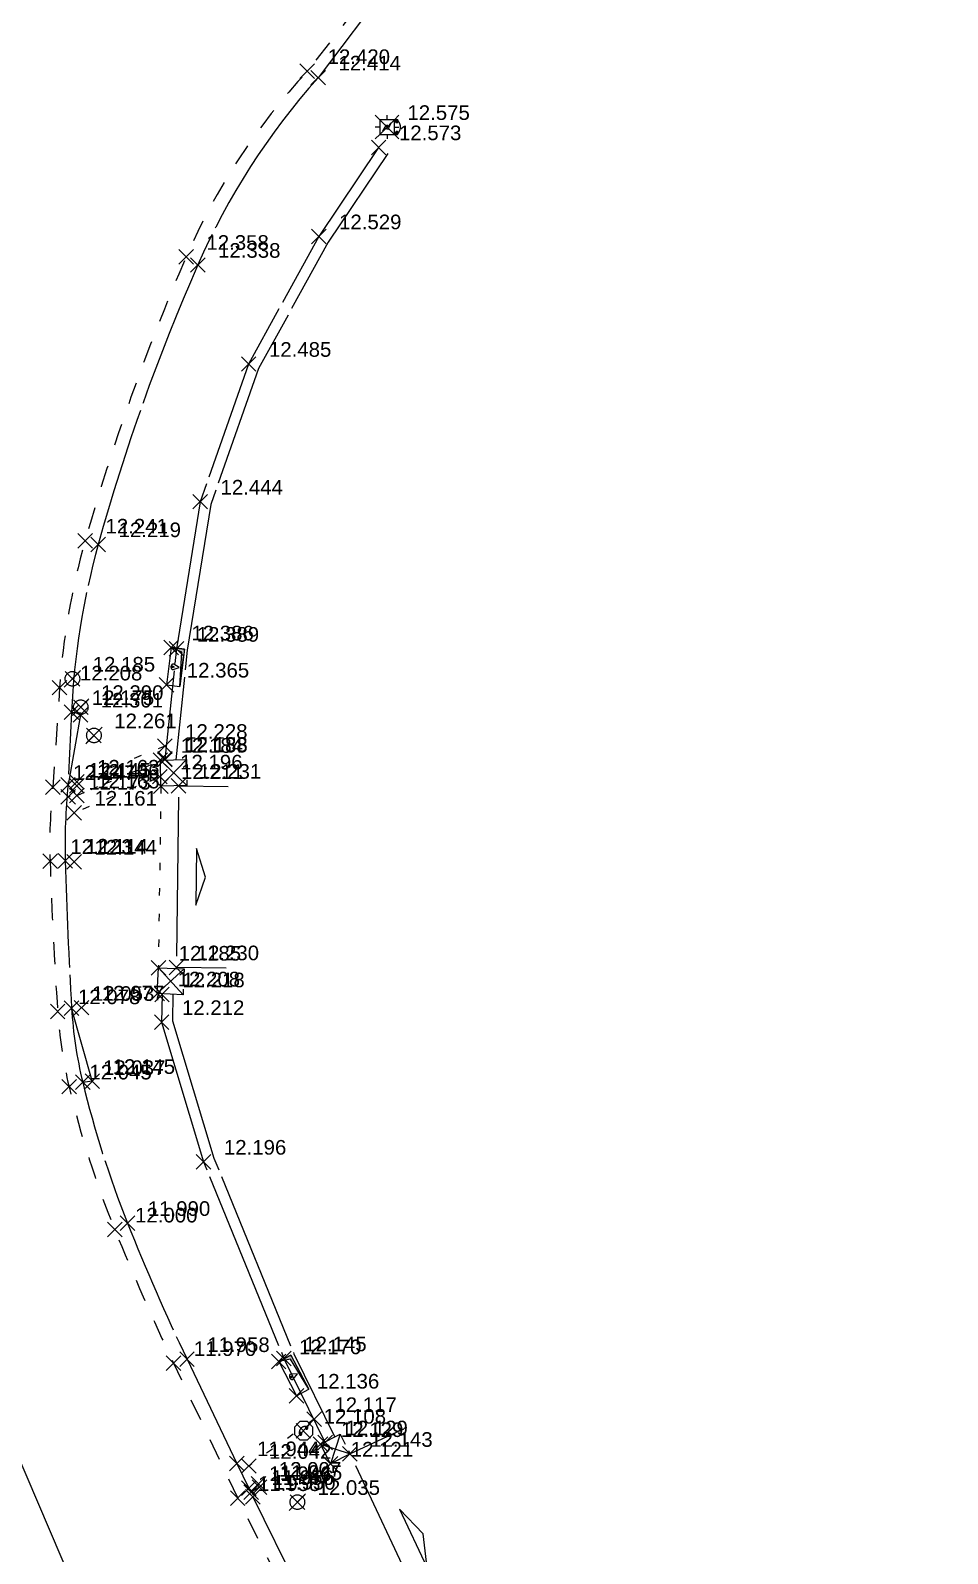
# Model space of a CAD drawing. Header units: metres. Extents: x 1224602 to 1224842, y 7187490 to 7187733.
# Drawn here: x 1224825.54 to 1224838.1, y 7187665.61 to 7187686.45 of the extents above; entities that cross this region are included whole.
import ezdxf

# ---------------------------------------------------------------- set-up
doc = ezdxf.new("R2010")
doc.units = ezdxf.units.M
doc.header["$PDMODE"] = 3
doc.header["$PDSIZE"] = 0.1
for name, pattern in [('LL_0822', [2.5, 2.5, 0]), ('LL_0824', [0.35, 0.1, -0.25]), ('LL_0827', [0.2, 0.1, -0.1]), ('LL_0829', [0.6, 0.3, -0.3]), ('SL_1146', [2.5, 2.5, 0]), ('Socle_Continu', [2.5, 2.5, 0])]:
    doc.linetypes.add(name, pattern=pattern)
for name, color, linetype, lineweight in [('CLOTU_SCS', 212, 'Socle_Continu', 13), ('EAUPO_SCS', 140, 'Socle_Continu', 13), ('ELECT_SCS', 1, 'Socle_Continu', 13), ('GAZFL_SCS', 40, 'Socle_Continu', 13), ('SIGTA_SCI', 7, 'Socle_Continu', 13), ('SIGTO_SCI', 255, 'Socle_Continu', 13), ('TELEC_SCS', 3, 'Socle_Continu', 13), ('VOIRI_SCS', 7, 'Socle_Continu', 13)]:
    doc.layers.add(name, color=color, linetype=linetype, lineweight=lineweight)
doc.layers.add('EAUPL_SCS', color=5, linetype='Socle_Continu', lineweight=13, true_color=0x0000ff)
doc.layers.add('EAUUS_SCT', color=7, linetype='Socle_Continu', lineweight=13, true_color=0x7f3f00)
doc.styles.get("Standard").update_dxf_attribs({"font": 'arial.ttf'})
doc.styles.add('Style_2', font='WINGDNG3.TTF')
doc.linetypes.add('BL_0068', pattern='A,0.508,-0.254,["}",Style_2,S=0.254,R=0,X=-0.2,Y=-0.12],0.254', length=1.016)
doc.linetypes.add('CL_0181', pattern='A,3,-0.15,0.4,-0.381,["eu",Standard,S=0.254,R=0,X=-0.2,Y=-0.1],-0.381,0.4,-0.15', length=4.862)

# ---------------------------------------------------------------- blocks, each defined once
blk = doc.blocks.new('YP_1521')
at = {"layer": 'SIGTO_SCI', "color": 7, "linetype": 'Socle_Continu'}
blk.add_point((0, 0), dxfattribs=at)
at = {"layer": 'SIGTA_SCI', "linetype": 'Socle_Continu'}
blk.add_attdef('ALT', (0.278, 0.099), '', height=0.2, dxfattribs=at)
at = {"layer": 'SIGTA_SCI', "linetype": 'Socle_Continu', "flags": 9}
blk.add_attdef('CALQUE_ALT', (1.69, -1.18), '', height=0.2, dxfattribs=at)
at = {"layer": 'SIGTO_SCI', "linetype": 'Socle_Continu', "flags": 9}
for tag, p in [('ID', (1.69, 0.105)), ('NATURE', (1.69, -0.216)), ('FAMILLE', (1.69, -0.538)), ('CALQUE', (1.69, -0.859)), ('PCRS', (1.69, -1.823))]:
    blk.add_attdef(tag, p, '', height=0.2, dxfattribs=at)
blk = doc.blocks.new('LP_0841')
at = {"layer": 'VOIRI_SCS', "linetype": 'Socle_Continu', "flags": 128}
blk.add_lwpolyline([(0, 0), (0, 0.5), (1, 0)], dxfattribs=at)
at = {"layer": 'VOIRI_SCS', "linetype": 'Socle_Continu', "flags": 9}
for tag, p in [('ID', (1.428, 0.548)), ('NATURE', (1.428, 0.227)), ('FAMILLE', (1.428, -0.095)), ('CALQUE', (1.428, -0.416)), ('PCRS', (1.428, -0.737))]:
    blk.add_attdef(tag, p, '', height=0.2, dxfattribs=at)
blk = doc.blocks.new('AP_0001')
at = {"layer": 'EAUPO_SCS', "linetype": 'Socle_Continu'}
blk.add_line((0.113, 0.113), (-0.113, -0.113), dxfattribs=at)
blk.add_circle((0, 0), 0.1, dxfattribs=at)
at = {"layer": 'EAUPO_SCS', "linetype": 'Socle_Continu', "flags": 9}
for tag, p in [('ID', (0.809, 0.507)), ('NATURE', (0.809, 0.186)), ('FAMILLE', (0.809, -0.135)), ('CALQUE', (0.809, -0.456)), ('PCRS', (0.809, -0.778))]:
    blk.add_attdef(tag, p, '', height=0.2, dxfattribs=at)
blk = doc.blocks.new('LP_0842')
at = {"layer": 'VOIRI_SCS', "linetype": 'Socle_Continu', "flags": 128}
blk.add_lwpolyline([(1, 0), (1, 0.5), (0, 0)], dxfattribs=at)
at = {"layer": 'VOIRI_SCS', "linetype": 'Socle_Continu', "flags": 9}
for tag, p in [('ID', (1.488, 0.614)), ('NATURE', (1.488, 0.292)), ('FAMILLE', (1.488, -0.029)), ('CALQUE', (1.488, -0.35)), ('PCRS', (1.488, -0.672))]:
    blk.add_attdef(tag, p, '', height=0.2, dxfattribs=at)
blk = doc.blocks.new('IP_0641')
at = {"layer": 'TELEC_SCS', "linetype": 'Socle_Continu'}
h = blk.add_hatch(color=256, dxfattribs=at)
edge = h.paths.add_edge_path()
edge.add_ellipse((0.09, 0.082), major_axis=(0.0254, 0.0254), ratio=1, start_angle=269.1533, end_angle=449.1533, ccw=False)
edge.add_ellipse((0.09, 0.082), major_axis=(0.0254, 0.0254), ratio=1, start_angle=89.1533, end_angle=269.1533, ccw=False)
h = blk.add_hatch(color=256, dxfattribs=at)
edge = h.paths.add_edge_path()
edge.add_ellipse((-0.074, -0.082), major_axis=(0.0254, 0.0254), ratio=1, start_angle=269.0978, end_angle=449.0978, ccw=False)
edge.add_ellipse((-0.074, -0.082), major_axis=(0.0254, 0.0254), ratio=1, start_angle=89.0978, end_angle=269.0978, ccw=False)
at = {"layer": 'TELEC_SCS', "linetype": 'Socle_Continu', "flags": 128}
blk.add_lwpolyline([(0.109, -0.25), (0.257, -0.102), (0.257, 0.102), (0.109, 0.25), (-0.094, 0.25), (-0.243, 0.102), (-0.243, -0.102), (-0.094, -0.25)], close=True, dxfattribs=at)
at = {"layer": 'TELEC_SCS', "linetype": 'Socle_Continu'}
for points in [[(0.09, 0.118, 0.04668), (0.058, 0.121, 0.098491), (-0.007, 0.108, 0.098491), (-0.063, 0.071, 0.098491), (-0.1, 0.015, 0.098491), (-0.113, -0.05, 0.04668), (-0.11, -0.082, 0.098491)], [(0.065, 0.108, 0.003694), (0.065, 0.107, 0.098491), (0.057, 0.096, 0.098491), (0.054, 0.082, 0.098491), (0.057, 0.068, 0.098491), (0.065, 0.057, 0.098491), (0.076, 0.049, 0.098491), (0.09, 0.046, 0.098491), (0.104, 0.049, 0.094763), (0.115, 0.056, 0.098491)], [(0.115, 0.056, 0.003694), (0.115, 0.057, 0.098491), (0.123, 0.068, 0.098491), (0.126, 0.082, 0.098491), (0.123, 0.096, 0.098491), (0.115, 0.107, 0.098491), (0.104, 0.115, 0.098491), (0.09, 0.118, 0.098491), (0.076, 0.115, 0.094763), (0.065, 0.108, 0.098491)], [(-0.099, -0.056, 0.003937), (-0.1, -0.057, 0.098491), (-0.107, -0.068, 0.098491), (-0.11, -0.082, 0.098491), (-0.107, -0.096, 0.098491), (-0.1, -0.107, 0.098491), (-0.088, -0.115, 0.098491), (-0.074, -0.118, 0.098491), (-0.06, -0.115, 0.094518), (-0.049, -0.108, 0.098491)], [(-0.049, -0.108, 0.003937), (-0.049, -0.107, 0.098491), (-0.041, -0.096, 0.098491), (-0.038, -0.082, 0.098491), (-0.041, -0.068, 0.098491), (-0.049, -0.057, 0.098491), (-0.06, -0.049, 0.098491), (-0.074, -0.046, 0.098491), (-0.088, -0.049, 0.094518), (-0.099, -0.056, 0.098491)]]:
    blk.add_lwpolyline(points, format="xyb", dxfattribs=at)
at = {"layer": 'TELEC_SCS', "linetype": 'Socle_Continu', "flags": 9}
for tag, p in [('NATURE', (0.795, 0.248)), ('ID', (0.795, 0.57)), ('FAMILLE', (0.795, -0.073)), ('CALQUE', (0.795, -0.394)), ('PCRS', (0.795, -0.715))]:
    blk.add_attdef(tag, p, '', height=0.2, dxfattribs=at)
blk = doc.blocks.new('FP_0404')
at = {"layer": 'ELECT_SCS', "linetype": 'Socle_Continu'}
h = blk.add_hatch(color=91, dxfattribs=at)
edge = h.paths.add_edge_path()
edge.add_ellipse((0.264, 0.162), major_axis=(-0.0287, 0.0287), ratio=1, start_angle=-135, end_angle=45, ccw=False)
edge.add_ellipse((0.264, 0.162), major_axis=(-0.0287, 0.0287), ratio=1, start_angle=45, end_angle=225, ccw=False)
h = blk.add_hatch(color=91, dxfattribs=at)
edge = h.paths.add_edge_path()
edge.add_ellipse((0.264, -0.163), major_axis=(-0.0287, 0.0287), ratio=1, start_angle=-135, end_angle=45, ccw=False)
edge.add_ellipse((0.264, -0.163), major_axis=(-0.0287, 0.0287), ratio=1, start_angle=45, end_angle=225, ccw=False)
at = {"layer": 'ELECT_SCS', "color": 193, "linetype": 'Socle_Continu'}
for p, q in [((-0.325, 0.325), (-0.203, 0.203)), ((0, 0.203), (0, 0.325)), ((0.203, 0.203), (0.325, 0.325)), ((-0.203, 0), (-0.325, 0)), ((-0.203, -0.203), (-0.325, -0.325)), ((0, -0.203), (0, -0.325)), ((0.203, 0), (0.325, 0)), ((0.325, -0.325), (0.203, -0.203))]:
    blk.add_line(p, q, dxfattribs=at)
at = {"layer": 'ELECT_SCS', "color": 91, "linetype": 'Socle_Continu', "flags": 128}
blk.add_lwpolyline([(-0.203, -0.203), (0.203, -0.203), (0.203, 0.203), (-0.203, 0.203)], close=True, dxfattribs=at)
at = {"layer": 'ELECT_SCS', "linetype": 'Socle_Continu', "flags": 128}
blk.add_lwpolyline([(-0.119, -0.115), (-0.014, 0.066), (0.015, 0.019), (0.115, 0.117), (0.012, -0.071), (-0.016, -0.017), (-0.119, -0.115)], dxfattribs=at)
at = {"layer": 'ELECT_SCS', "color": 91, "linetype": 'Socle_Continu'}
for points in [[(0.305, 0.162, 0.098491), (0.302, 0.178, 0.098491), (0.293, 0.191, 0.098491), (0.28, 0.2, 0.098491), (0.264, 0.203, 0.098491), (0.249, 0.2, 0.098491), (0.235, 0.191, 0.098491), (0.227, 0.178, 0.098491), (0.223, 0.162, 0.098491)], [(0.223, 0.162, 0.098491), (0.227, 0.147, 0.098491), (0.235, 0.134, 0.098491), (0.249, 0.125, 0.098491), (0.264, 0.122, 0.098491), (0.28, 0.125, 0.098491), (0.293, 0.134, 0.098491), (0.302, 0.147, 0.098491), (0.305, 0.162, 0.098491)], [(0.305, -0.163, 0.081301), (0.347, -0.095, 0.098491), (0.366, 0, 0.098491), (0.347, 0.095, 0.081301), (0.305, 0.162, 0.098491)], [(0.305, -0.163, 0.098491), (0.302, -0.147, 0.098491), (0.293, -0.134, 0.098491), (0.28, -0.125, 0.098491), (0.264, -0.122, 0.098491), (0.249, -0.125, 0.098491), (0.235, -0.134, 0.098491), (0.227, -0.147, 0.098491), (0.223, -0.163, 0.098491)], [(0.223, -0.163, 0.098491), (0.227, -0.178, 0.098491), (0.235, -0.191, 0.098491), (0.249, -0.2, 0.098491), (0.264, -0.203, 0.098491), (0.28, -0.2, 0.098491), (0.293, -0.191, 0.098491), (0.302, -0.178, 0.098491), (0.305, -0.163, 0.098491)]]:
    blk.add_lwpolyline(points, format="xyb", dxfattribs=at)
at = {"layer": 'ELECT_SCS', "linetype": 'Socle_Continu', "flags": 9}
for tag, p in [('ID', (0.868, 0.47)), ('NATURE', (0.868, 0.148)), ('FAMILLE', (0.868, -0.173)), ('CALQUE', (0.868, -0.494)), ('PCRS', (0.868, -0.815))]:
    blk.add_attdef(tag, p, '', height=0.2, dxfattribs=at)
blk = doc.blocks.new('JP_0703')
at = {"layer": 'GAZFL_SCS', "linetype": 'Socle_Continu'}
blk.add_hatch(color=256, dxfattribs=at).paths.add_polyline_path([(0, 0), (0, 0.359), (1, 0.359), (0.088, 0.3)])
h = blk.add_hatch(color=256, dxfattribs=at)
edge = h.paths.add_edge_path()
edge.add_line((0.505, 0.179), (0.471, 0.106))
edge.add_line((0.471, 0.106), (0.471, 0.096))
edge.add_ellipse((0.505, 0.099), major_axis=(-0.0336, 0), ratio=0.758629, start_angle=5.446, end_angle=174.554)
edge.add_line((0.538, 0.096), (0.538, 0.106))
edge.add_line((0.538, 0.106), (0.505, 0.179))
at = {"layer": 'GAZFL_SCS', "linetype": 'Socle_Continu', "flags": 128}
blk.add_lwpolyline([(0, 0.359), (0, 0), (1, 0), (1, 0.359)], close=True, dxfattribs=at)
at = {"layer": 'GAZFL_SCS', "linetype": 'Socle_Continu'}
blk.add_lwpolyline([(0, 0), (0, 0.359), (1, 0.359), (0.088, 0.3)], close=True, dxfattribs=at)
blk.add_lwpolyline([(0.578, 0.106), (0.578, 0.124), (0.505, 0.281), (0.432, 0.124), (0.432, 0.106, 0.066358), (0.436, 0.095, 0.1059), (0.452, 0.076, 0.086348), (0.476, 0.064, 0.076263), (0.505, 0.059, 0.076263), (0.534, 0.064, 0.086348), (0.557, 0.076, 0.1059), (0.574, 0.095, 0.066358)], format="xyb", close=True, dxfattribs=at)
at = {"layer": 'GAZFL_SCS', "linetype": 'Socle_Continu', "flags": 9}
for tag, p in [('ID', (1.013, 0.696)), ('NATURE', (1.013, 0.374)), ('FAMILLE', (1.013, 0.053)), ('CALQUE', (1.013, -0.268)), ('PCRS', (1.013, -0.589))]:
    blk.add_attdef(tag, p, '', height=0.2, dxfattribs=at)
blk = doc.blocks.new('SP_1162')
at = {"layer": 'CLOTU_SCS', "linetype": 'Socle_Continu'}
for p, q in [((0, 0), (1, 1)), ((0, 1), (1, 0))]:
    blk.add_line(p, q, dxfattribs=at)
at = {"layer": 'CLOTU_SCS', "linetype": 'Socle_Continu', "flags": 128}
blk.add_lwpolyline([(1, 0), (0, 0), (0, 1), (1, 1)], close=True, dxfattribs=at)
at = {"layer": 'CLOTU_SCS', "linetype": 'Socle_Continu', "flags": 9}
for tag, p in [('NATURE', (1.089, -0.022)), ('ID', (1.089, 0.299)), ('CALQUE', (1.089, -0.665)), ('FAMILLE', (1.089, -0.344)), ('PCRS', (1.089, -0.986))]:
    blk.add_attdef(tag, p, '', height=0.2, dxfattribs=at)
blk = doc.blocks.new('SP_1161')
at = {"layer": 'CLOTU_SCS', "linetype": 'Socle_Continu'}
for p, q in [((0, 0), (0, 0.2745)), ((1, 0.2745), (1, 0)), ((0.5, 0.1545), (0.3438, 0.103)), ((0.6563, 0.103), (0.5, 0.1545)), ((0.3438, 0.103), (0.6563, 0.103)), ((0.0625, 0), (0.9375, 0))]:
    blk.add_line(p, q, dxfattribs=at)
at = {"layer": 'CLOTU_SCS', "linetype": 'Socle_Continu', "flags": 9}
for tag, p in [('ID', (1.3598, 0.3853)), ('NATURE', (1.3598, 0.0641)), ('FAMILLE', (1.3598, -0.2572)), ('CALQUE', (1.3598, -0.5785)), ('PCRS', (1.3598, -0.8998))]:
    blk.add_attdef(tag, p, '', height=0.2, dxfattribs=at)

msp = doc.modelspace()

# ---------------------------------------------------------------- linework, layer by layer
at = {"layer": 'CLOTU_SCS', "linetype": 'SL_1146', "flags": 128}
for points in [[(1224830.306, 7187684.847), (1224829.486, 7187683.628), (1224828.526, 7187681.883), (1224827.863, 7187679.999), (1224827.537, 7187677.985), (1224827.38, 7187676.469)], [(1224830.431, 7187684.763), (1224829.614, 7187683.55), (1224828.663, 7187681.822), (1224828.009, 7187679.962), (1224827.686, 7187677.965), (1224827.531, 7187676.468)], [(1224827.34, 7187673.265), (1224827.34, 7187673.255), (1224827.335, 7187672.876), (1224827.909, 7187670.966), (1224829.009, 7187668.275), (1224829.57, 7187667.131)], [(1224827.49, 7187673.259), (1224827.485, 7187672.897), (1224828.051, 7187671.016), (1224829.146, 7187668.336), (1224829.704, 7187667.199)]]:
    msp.add_lwpolyline(points, dxfattribs=at)
at = {"layer": 'EAUPL_SCS', "linetype": 'BL_0068', "flags": 128}
msp.add_lwpolyline([(1224828.675, 7187666.514), (1224828.56, 7187666.445)], dxfattribs=at)
at = {"layer": 'EAUUS_SCT', "linetype": 'CL_0181', "flags": 128}
msp.add_lwpolyline([(1224822.755, 7187673.045), (1224837.324, 7187638.945)], dxfattribs=at)
at = {"layer": 'VOIRI_SCS', "linetype": 'LL_0829', "flags": 128}
msp.add_lwpolyline([(1224829.998, 7187686.754), (1224829.329, 7187685.889, 0.085546), (1224827.67, 7187683.348, 0.032872), (1224826.288, 7187679.465, 0.052007), (1224825.938, 7187677.454), (1224825.845, 7187676.093, 0.035288), (1224825.807, 7187675.08, 0.008804), (1224825.911, 7187673.024, 0.041117), (1224826.067, 7187671.994, 0.038606), (1224826.693, 7187670.038, 0.014144), (1224827.498, 7187668.211), (1224828.376, 7187666.362), (1224829.531, 7187664.042), (1224829.974, 7187663.098), (1224834.355, 7187654.09), (1224836.14, 7187650.337), (1224836.462, 7187649.664), (1224836.794, 7187648.739), (1224837.116, 7187647.768), (1224837.283, 7187647.092), (1224837.36, 7187646.797), (1224837.59, 7187645.559), (1224837.694, 7187644.939), (1224837.786, 7187644.317), (1224837.861, 7187643.694), (1224837.918, 7187643.068), (1224838.001, 7187641.812), (1224838.051, 7187640.947), (1224838.091, 7187639.44), (1224838.095, 7187638.686), (1224838.079, 7187637.933), (1224838.053, 7187637.411), (1224838.014, 7187636.89), (1224837.963, 7187636.37), (1224837.9, 7187635.851), (1224837.825, 7187635.333), (1224837.755, 7187634.917), (1224837.737, 7187634.818), (1224837.635, 7187634.305), (1224837.512, 7187633.798), (1224837.214, 7187632.822), (1224836.912, 7187631.867), (1224836.603, 7187630.904), (1224836.272, 7187629.949), (1224836, 7187629.242), (1224835.704, 7187628.544), (1224835.383, 7187627.857), (1224835.037, 7187627.184), (1224834.665, 7187626.524), (1224834.27, 7187625.878), (1224833.854, 7187625.244), (1224833.423, 7187624.621), (1224832.809, 7187623.782), (1224832.21, 7187623.013), (1224832.17, 7187622.962), (1224831.506, 7187622.162), (1224830.822, 7187621.379), (1224830.172, 7187620.666), (1224830.144, 7187620.635), (1224829.51, 7187619.964), (1224828.836, 7187619.273), (1224828.154, 7187618.59), (1224827.24, 7187617.701), (1224826.318, 7187616.822), (1224826.263, 7187616.77), (1224825.388, 7187615.95), (1224824.442, 7187615.094), (1224823.903, 7187614.627), (1224823.355, 7187614.17), (1224822.799, 7187613.722), (1224822.672, 7187613.622), (1224822.234, 7187613.284), (1224821.662, 7187612.857), (1224821.083, 7187612.44), (1224820.496, 7187612.033), (1224819.902, 7187611.637), (1224818.583, 7187610.786), (1224817.736, 7187610.234), (1224817.098, 7187609.834), (1224816.453, 7187609.444), (1224816.004, 7187609.179), (1224815.15, 7187608.687), (1224813.379, 7187607.702), (1224812.081, 7187606.994), (1224811.426, 7187606.65), (1224810.767, 7187606.315), (1224810.102, 7187605.991), (1224809.43, 7187605.68), (1224808.752, 7187605.385), (1224808.066, 7187605.11), (1224807.342, 7187604.845), (1224806.61, 7187604.6), (1224805.873, 7187604.37), (1224805.133, 7187604.152), (1224803.647, 7187603.737), (1224802.155, 7187603.346), (1224801.289, 7187603.13), (1224800.419, 7187602.929), (1224798.671, 7187602.56), (1224797.198, 7187602.259), (1224795.721, 7187601.972), (1224794.322, 7187601.721), (1224793.344, 7187601.573)], format="xyb", dxfattribs=at)
at = {"layer": 'VOIRI_SCS', "linetype": 'LL_0822', "flags": 128}
for points in [[(1224830.128, 7187686.656), (1224829.478, 7187685.801)], [(1224828.584, 7187666.38), (1224829.709, 7187664.106), (1224830.139, 7187663.188), (1224834.525, 7187654.17), (1224834.972, 7187653.262), (1224836.319, 7187650.413), (1224836.63, 7187649.744), (1224836.988, 7187648.777), (1224837.294, 7187647.812), (1224837.46, 7187647.17)]]:
    msp.add_lwpolyline(points, dxfattribs=at)
for points in [[(1224829.478, 7187685.801, 0.079243), (1224827.829, 7187683.238, 0.035819), (1224826.467, 7187679.415, 0.05605), (1224826.1, 7187677.117), (1224826.053, 7187676.124)], [(1224826.053, 7187676.124, 0.031484), (1224826.016, 7187675.085, 0.007983), (1224826.102, 7187673.07, 0.044908), (1224826.254, 7187672.055, 0.035031), (1224826.868, 7187670.128, 0.016877), (1224827.682, 7187668.264), (1224828.363, 7187666.839), (1224828.528, 7187666.5)]]:
    msp.add_lwpolyline(points, format="xyb", dxfattribs=at)
at = {"layer": 'VOIRI_SCS', "linetype": 'LL_0824', "flags": 128}
for points in [[(1224827.378, 7187676.655), (1224826.172, 7187676.167)], [(1224827.31, 7187676.236), (1224826.138, 7187675.741)], [(1224827.323, 7187676.108), (1224827.29, 7187673.62)], [(1224829.422, 7187667.443), (1224828.527, 7187666.803)]]:
    msp.add_lwpolyline(points, dxfattribs=at)
at = {"layer": 'VOIRI_SCS', "linetype": 'LL_0827', "flags": 128}
msp.add_lwpolyline([(1224827.381, 7187676.479), (1224826.174, 7187675.977), (1224826.054, 7187675.962)], dxfattribs=at)

# ---------------------------------------------------------------- block references
at = {"layer": 'CLOTU_SCS', "color": 6, "linetype": 'Socle_Continu'}
for p, xscale, yscale, rotation in [((1224827.317, 7187676.464), 0.3565861403444696, 0.3565861403444696, 271.0346660431415), ((1224827.29, 7187673.62), 0.3530089117685732, 0.3530089117685732, 267.653847515386), ((1224829.511, 7187667.102), 0.2998150339250906, 0.2998150339250906, 296.7578587683428)]:
    msp.add_blockref('SP_1162', p, dxfattribs=dict(at, xscale=xscale, yscale=yscale, rotation=rotation))
at = {"layer": 'CLOTU_SCS', "linetype": 'Socle_Continu'}
for p, xscale, yscale, rotation in [((1224827.566, 7187676.109), 2.483988821154786, 2.483988821154786, 269.3202279260535), ((1224829.913, 7187666.968), 2.834302496056984, 2.834302496056984, 295.2651357884518)]:
    msp.add_blockref('SP_1161', p, dxfattribs=dict(at, xscale=xscale, yscale=yscale, rotation=rotation))
at = {"layer": 'EAUPO_SCS', "linetype": 'Socle_Continu'}
for p in [(1224826.113, 7187677.575), (1224826.227, 7187677.187), (1224826.408, 7187676.8), (1224829.193, 7187666.309)]:
    msp.add_blockref('AP_0001', p, dxfattribs=at)
at = {"layer": 'ELECT_SCS', "linetype": 'Socle_Continu', "xscale": 0.5, "yscale": 0.5}
msp.add_blockref('FP_0404', (1224830.422, 7187685.125), dxfattribs=at)
at = {"layer": 'GAZFL_SCS', "linetype": 'Socle_Continu'}
for p, xscale, yscale, rotation in [((1224827.464, 7187678.003), 0.51235867494728, 0.51235867494728, 262.9701213830213), ((1224828.937, 7187668.234), 0.5300245303039262, 0.5300245303039262, 297.593381079426)]:
    msp.add_blockref('JP_0703', p, dxfattribs=dict(at, xscale=xscale, yscale=yscale, rotation=rotation))
at = {"layer": 'SIGTO_SCI', "linetype": 'Socle_Continu'}
ref = msp.add_blockref('YP_1521', (1224829.329, 7187685.889), dxfattribs=at)
ref.add_attrib('ALT', '12.420', (1224829.607, 7187685.988), dxfattribs={"layer": 'SIGTA_SCI', "linetype": 'Socle_Continu', "height": 0.2})
ref = msp.add_blockref('YP_1521', (1224829.478, 7187685.801), dxfattribs=at)
ref.add_attrib('ALT', '12.414', (1224829.756, 7187685.9), dxfattribs={"layer": 'SIGTA_SCI', "linetype": 'Socle_Continu', "height": 0.2})
ref = msp.add_blockref('YP_1521', (1224830.422, 7187685.125), dxfattribs=at)
ref.add_attrib('ALT', '12.575', (1224830.7, 7187685.223), dxfattribs={"layer": 'SIGTA_SCI', "linetype": 'Socle_Continu', "height": 0.2})
ref = msp.add_blockref('YP_1521', (1224830.306, 7187684.847), dxfattribs=at)
ref.add_attrib('ALT', '12.573', (1224830.584, 7187684.946), dxfattribs={"layer": 'SIGTA_SCI', "linetype": 'Socle_Continu', "height": 0.2})
ref = msp.add_blockref('YP_1521', (1224829.486, 7187683.628), dxfattribs=at)
ref.add_attrib('ALT', '12.529', (1224829.764, 7187683.727), dxfattribs={"layer": 'SIGTA_SCI', "linetype": 'Socle_Continu', "height": 0.2})
ref = msp.add_blockref('YP_1521', (1224827.67, 7187683.348), dxfattribs=at)
ref.add_attrib('ALT', '12.358', (1224827.948, 7187683.446), dxfattribs={"layer": 'SIGTA_SCI', "linetype": 'Socle_Continu', "height": 0.2})
ref = msp.add_blockref('YP_1521', (1224827.829, 7187683.238), dxfattribs=at)
ref.add_attrib('ALT', '12.338', (1224828.107, 7187683.337), dxfattribs={"layer": 'SIGTA_SCI', "linetype": 'Socle_Continu', "height": 0.2})
ref = msp.add_blockref('YP_1521', (1224828.526, 7187681.883), dxfattribs=at)
ref.add_attrib('ALT', '12.485', (1224828.804, 7187681.982), dxfattribs={"layer": 'SIGTA_SCI', "linetype": 'Socle_Continu', "height": 0.2})
ref = msp.add_blockref('YP_1521', (1224827.863, 7187679.999), dxfattribs=at)
ref.add_attrib('ALT', '12.444', (1224828.141, 7187680.097), dxfattribs={"layer": 'SIGTA_SCI', "linetype": 'Socle_Continu', "height": 0.2})
ref = msp.add_blockref('YP_1521', (1224826.288, 7187679.465), dxfattribs=at)
ref.add_attrib('ALT', '12.241', (1224826.566, 7187679.564), dxfattribs={"layer": 'SIGTA_SCI', "linetype": 'Socle_Continu', "height": 0.2})
ref = msp.add_blockref('YP_1521', (1224826.467, 7187679.415), dxfattribs=at)
ref.add_attrib('ALT', '12.219', (1224826.745, 7187679.514), dxfattribs={"layer": 'SIGTA_SCI', "linetype": 'Socle_Continu', "height": 0.2})
ref = msp.add_blockref('YP_1521', (1224827.464, 7187678.003), dxfattribs=at)
ref.add_attrib('ALT', '12.386', (1224827.742, 7187678.101), dxfattribs={"layer": 'SIGTA_SCI', "linetype": 'Socle_Continu', "height": 0.2})
ref = msp.add_blockref('YP_1521', (1224827.537, 7187677.985), dxfattribs=at)
ref.add_attrib('ALT', '12.389', (1224827.815, 7187678.083), dxfattribs={"layer": 'SIGTA_SCI', "linetype": 'Socle_Continu', "height": 0.2})
ref = msp.add_blockref('YP_1521', (1224826.113, 7187677.575), dxfattribs=at)
ref.add_attrib('ALT', '12.185', (1224826.391, 7187677.674), dxfattribs={"layer": 'SIGTA_SCI', "linetype": 'Socle_Continu', "height": 0.2})
ref = msp.add_blockref('YP_1521', (1224827.401, 7187677.494), dxfattribs=at)
ref.add_attrib('ALT', '12.365', (1224827.679, 7187677.593), dxfattribs={"layer": 'SIGTA_SCI', "linetype": 'Socle_Continu', "height": 0.2})
ref = msp.add_blockref('YP_1521', (1224825.938, 7187677.454), dxfattribs=at)
ref.add_attrib('ALT', '12.208', (1224826.216, 7187677.553), dxfattribs={"layer": 'SIGTA_SCI', "linetype": 'Socle_Continu', "height": 0.2})
ref = msp.add_blockref('YP_1521', (1224826.1, 7187677.117), dxfattribs=at)
ref.add_attrib('ALT', '12.175', (1224826.378, 7187677.216), dxfattribs={"layer": 'SIGTA_SCI', "linetype": 'Socle_Continu', "height": 0.2})
ref = msp.add_blockref('YP_1521', (1224826.222, 7187677.084), dxfattribs=at)
ref.add_attrib('ALT', '12.301', (1224826.5, 7187677.183), dxfattribs={"layer": 'SIGTA_SCI', "linetype": 'Socle_Continu', "height": 0.2})
ref = msp.add_blockref('YP_1521', (1224826.227, 7187677.187), dxfattribs=at)
ref.add_attrib('ALT', '12.290', (1224826.505, 7187677.286), dxfattribs={"layer": 'SIGTA_SCI', "linetype": 'Socle_Continu', "height": 0.2})
ref = msp.add_blockref('YP_1521', (1224826.408, 7187676.8), dxfattribs=at)
ref.add_attrib('ALT', '12.261', (1224826.686, 7187676.899), dxfattribs={"layer": 'SIGTA_SCI', "linetype": 'Socle_Continu', "height": 0.2})
ref = msp.add_blockref('YP_1521', (1224827.378, 7187676.655), dxfattribs=at)
ref.add_attrib('ALT', '12.228', (1224827.656, 7187676.754), dxfattribs={"layer": 'SIGTA_SCI', "linetype": 'Socle_Continu', "height": 0.2})
ref = msp.add_blockref('YP_1521', (1224827.317, 7187676.464), dxfattribs=at)
ref.add_attrib('ALT', '12.184', (1224827.595, 7187676.563), dxfattribs={"layer": 'SIGTA_SCI', "linetype": 'Socle_Continu', "height": 0.2})
ref = msp.add_blockref('YP_1521', (1224827.38, 7187676.469), dxfattribs=at)
ref.add_attrib('ALT', '12.188', (1224827.658, 7187676.568), dxfattribs={"layer": 'SIGTA_SCI', "linetype": 'Socle_Continu', "height": 0.2})
ref = msp.add_blockref('YP_1521', (1224827.381, 7187676.479), dxfattribs=at)
ref.add_attrib('ALT', '12.188', (1224827.659, 7187676.577), dxfattribs={"layer": 'SIGTA_SCI', "linetype": 'Socle_Continu', "height": 0.2})
ref = msp.add_blockref('YP_1521', (1224827.31, 7187676.236), dxfattribs=at)
ref.add_attrib('ALT', '12.196', (1224827.588, 7187676.335), dxfattribs={"layer": 'SIGTA_SCI', "linetype": 'Socle_Continu', "height": 0.2})
ref = msp.add_blockref('YP_1521', (1224825.845, 7187676.093), dxfattribs=at)
ref.add_attrib('ALT', '12.147', (1224826.123, 7187676.192), dxfattribs={"layer": 'SIGTA_SCI', "linetype": 'Socle_Continu', "height": 0.2})
ref = msp.add_blockref('YP_1521', (1224826.053, 7187676.124), dxfattribs=at)
ref.add_attrib('ALT', '12.145', (1224826.331, 7187676.223), dxfattribs={"layer": 'SIGTA_SCI', "linetype": 'Socle_Continu', "height": 0.2})
ref = msp.add_blockref('YP_1521', (1224826.172, 7187676.167), dxfattribs=at)
ref.add_attrib('ALT', '12.163', (1224826.45, 7187676.265), dxfattribs={"layer": 'SIGTA_SCI', "linetype": 'Socle_Continu', "height": 0.2})
ref = msp.add_blockref('YP_1521', (1224826.172, 7187676.11), dxfattribs=at)
ref.add_attrib('ALT', '12.166', (1224826.45, 7187676.208), dxfattribs={"layer": 'SIGTA_SCI', "linetype": 'Socle_Continu', "height": 0.2})
ref = msp.add_blockref('YP_1521', (1224827.323, 7187676.108), dxfattribs=at)
ref.add_attrib('ALT', '12.211', (1224827.601, 7187676.206), dxfattribs={"layer": 'SIGTA_SCI', "linetype": 'Socle_Continu', "height": 0.2})
ref = msp.add_blockref('YP_1521', (1224827.566, 7187676.109), dxfattribs=at)
ref.add_attrib('ALT', '12.231', (1224827.844, 7187676.208), dxfattribs={"layer": 'SIGTA_SCI', "linetype": 'Socle_Continu', "height": 0.2})
ref = msp.add_blockref('YP_1521', (1224826.054, 7187675.962), dxfattribs=at)
ref.add_attrib('ALT', '12.173', (1224826.332, 7187676.06), dxfattribs={"layer": 'SIGTA_SCI', "linetype": 'Socle_Continu', "height": 0.2})
ref = msp.add_blockref('YP_1521', (1224826.174, 7187675.977), dxfattribs=at)
ref.add_attrib('ALT', '12.165', (1224826.452, 7187676.076), dxfattribs={"layer": 'SIGTA_SCI', "linetype": 'Socle_Continu', "height": 0.2})
ref = msp.add_blockref('YP_1521', (1224826.138, 7187675.741), dxfattribs=at)
ref.add_attrib('ALT', '12.161', (1224826.416, 7187675.84), dxfattribs={"layer": 'SIGTA_SCI', "linetype": 'Socle_Continu', "height": 0.2})
ref = msp.add_blockref('YP_1521', (1224825.807, 7187675.08), dxfattribs=at)
ref.add_attrib('ALT', '12.123', (1224826.085, 7187675.179), dxfattribs={"layer": 'SIGTA_SCI', "linetype": 'Socle_Continu', "height": 0.2})
ref = msp.add_blockref('YP_1521', (1224826.016, 7187675.085), dxfattribs=at)
ref.add_attrib('ALT', '12.114', (1224826.294, 7187675.184), dxfattribs={"layer": 'SIGTA_SCI', "linetype": 'Socle_Continu', "height": 0.2})
ref = msp.add_blockref('YP_1521', (1224826.137, 7187675.072), dxfattribs=at)
ref.add_attrib('ALT', '12.144', (1224826.415, 7187675.17), dxfattribs={"layer": 'SIGTA_SCI', "linetype": 'Socle_Continu', "height": 0.2})
ref = msp.add_blockref('YP_1521', (1224827.29, 7187673.62), dxfattribs=at)
ref.add_attrib('ALT', '12.185', (1224827.568, 7187673.719), dxfattribs={"layer": 'SIGTA_SCI', "linetype": 'Socle_Continu', "height": 0.2})
ref = msp.add_blockref('YP_1521', (1224827.536, 7187673.626), dxfattribs=at)
ref.add_attrib('ALT', '12.230', (1224827.814, 7187673.724), dxfattribs={"layer": 'SIGTA_SCI', "linetype": 'Socle_Continu', "height": 0.2})
ref = msp.add_blockref('YP_1521', (1224827.276, 7187673.268), dxfattribs=at)
ref.add_attrib('ALT', '12.208', (1224827.554, 7187673.366), dxfattribs={"layer": 'SIGTA_SCI', "linetype": 'Socle_Continu', "height": 0.2})
ref = msp.add_blockref('YP_1521', (1224827.34, 7187673.255), dxfattribs=at)
ref.add_attrib('ALT', '12.218', (1224827.618, 7187673.354), dxfattribs={"layer": 'SIGTA_SCI', "linetype": 'Socle_Continu', "height": 0.2})
ref = msp.add_blockref('YP_1521', (1224825.911, 7187673.024), dxfattribs=at)
ref.add_attrib('ALT', '12.078', (1224826.189, 7187673.123), dxfattribs={"layer": 'SIGTA_SCI', "linetype": 'Socle_Continu', "height": 0.2})
ref = msp.add_blockref('YP_1521', (1224826.102, 7187673.07), dxfattribs=at)
ref.add_attrib('ALT', '12.053', (1224826.38, 7187673.169), dxfattribs={"layer": 'SIGTA_SCI', "linetype": 'Socle_Continu', "height": 0.2})
ref = msp.add_blockref('YP_1521', (1224826.237, 7187673.075), dxfattribs=at)
ref.add_attrib('ALT', '12.077', (1224826.515, 7187673.174), dxfattribs={"layer": 'SIGTA_SCI', "linetype": 'Socle_Continu', "height": 0.2})
ref = msp.add_blockref('YP_1521', (1224827.335, 7187672.876), dxfattribs=at)
ref.add_attrib('ALT', '12.212', (1224827.613, 7187672.975), dxfattribs={"layer": 'SIGTA_SCI', "linetype": 'Socle_Continu', "height": 0.2})
ref = msp.add_blockref('YP_1521', (1224826.254, 7187672.055), dxfattribs=at)
ref.add_attrib('ALT', '12.037', (1224826.532, 7187672.154), dxfattribs={"layer": 'SIGTA_SCI', "linetype": 'Socle_Continu', "height": 0.2})
ref = msp.add_blockref('YP_1521', (1224826.386, 7187672.071), dxfattribs=at)
ref.add_attrib('ALT', '12.145', (1224826.664, 7187672.169), dxfattribs={"layer": 'SIGTA_SCI', "linetype": 'Socle_Continu', "height": 0.2})
ref = msp.add_blockref('YP_1521', (1224826.067, 7187671.994), dxfattribs=at)
ref.add_attrib('ALT', '12.045', (1224826.345, 7187672.093), dxfattribs={"layer": 'SIGTA_SCI', "linetype": 'Socle_Continu', "height": 0.2})
ref = msp.add_blockref('YP_1521', (1224827.909, 7187670.966), dxfattribs=at)
ref.add_attrib('ALT', '12.196', (1224828.187, 7187671.064), dxfattribs={"layer": 'SIGTA_SCI', "linetype": 'Socle_Continu', "height": 0.2})
ref = msp.add_blockref('YP_1521', (1224826.693, 7187670.038), dxfattribs=at)
ref.add_attrib('ALT', '12.000', (1224826.971, 7187670.136), dxfattribs={"layer": 'SIGTA_SCI', "linetype": 'Socle_Continu', "height": 0.2})
ref = msp.add_blockref('YP_1521', (1224826.868, 7187670.128), dxfattribs=at)
ref.add_attrib('ALT', '11.990', (1224827.146, 7187670.226), dxfattribs={"layer": 'SIGTA_SCI', "linetype": 'Socle_Continu', "height": 0.2})
ref = msp.add_blockref('YP_1521', (1224827.498, 7187668.211), dxfattribs=at)
ref.add_attrib('ALT', '11.970', (1224827.776, 7187668.309), dxfattribs={"layer": 'SIGTA_SCI', "linetype": 'Socle_Continu', "height": 0.2})
ref = msp.add_blockref('YP_1521', (1224827.682, 7187668.264), dxfattribs=at)
ref.add_attrib('ALT', '11.958', (1224827.96, 7187668.363), dxfattribs={"layer": 'SIGTA_SCI', "linetype": 'Socle_Continu', "height": 0.2})
ref = msp.add_blockref('YP_1521', (1224828.937, 7187668.234), dxfattribs=at)
ref.add_attrib('ALT', '12.170', (1224829.215, 7187668.333), dxfattribs={"layer": 'SIGTA_SCI', "linetype": 'Socle_Continu', "height": 0.2})
ref = msp.add_blockref('YP_1521', (1224829.009, 7187668.275), dxfattribs=at)
ref.add_attrib('ALT', '12.145', (1224829.287, 7187668.373), dxfattribs={"layer": 'SIGTA_SCI', "linetype": 'Socle_Continu', "height": 0.2})
ref = msp.add_blockref('YP_1521', (1224829.182, 7187667.765), dxfattribs=at)
ref.add_attrib('ALT', '12.136', (1224829.46, 7187667.863), dxfattribs={"layer": 'SIGTA_SCI', "linetype": 'Socle_Continu', "height": 0.2})
ref = msp.add_blockref('YP_1521', (1224829.275, 7187667.285), dxfattribs=at)
ref.add_attrib('ALT', '12.108', (1224829.553, 7187667.383), dxfattribs={"layer": 'SIGTA_SCI', "linetype": 'Socle_Continu', "height": 0.2})
ref = msp.add_blockref('YP_1521', (1224829.422, 7187667.443), dxfattribs=at)
ref.add_attrib('ALT', '12.117', (1224829.7, 7187667.542), dxfattribs={"layer": 'SIGTA_SCI', "linetype": 'Socle_Continu', "height": 0.2})
ref = msp.add_blockref('YP_1521', (1224829.511, 7187667.102), dxfattribs=at)
ref.add_attrib('ALT', '12.129', (1224829.789, 7187667.2), dxfattribs={"layer": 'SIGTA_SCI', "linetype": 'Socle_Continu', "height": 0.2})
ref = msp.add_blockref('YP_1521', (1224829.573, 7187667.124), dxfattribs=at)
ref.add_attrib('ALT', '12.129', (1224829.851, 7187667.223), dxfattribs={"layer": 'SIGTA_SCI', "linetype": 'Socle_Continu', "height": 0.2})
ref = msp.add_blockref('YP_1521', (1224828.363, 7187666.839), dxfattribs=at)
ref.add_attrib('ALT', '11.944', (1224828.641, 7187666.938), dxfattribs={"layer": 'SIGTA_SCI', "linetype": 'Socle_Continu', "height": 0.2})
ref = msp.add_blockref('YP_1521', (1224829.646, 7187666.834), dxfattribs=at)
ref.add_attrib('ALT', '12.121', (1224829.924, 7187666.933), dxfattribs={"layer": 'SIGTA_SCI', "linetype": 'Socle_Continu', "height": 0.2})
ref = msp.add_blockref('YP_1521', (1224829.913, 7187666.968), dxfattribs=at)
ref.add_attrib('ALT', '12.143', (1224830.191, 7187667.066), dxfattribs={"layer": 'SIGTA_SCI', "linetype": 'Socle_Continu', "height": 0.2})
ref = msp.add_blockref('YP_1521', (1224828.527, 7187666.803), dxfattribs=at)
ref.add_attrib('ALT', '12.042', (1224828.805, 7187666.902), dxfattribs={"layer": 'SIGTA_SCI', "linetype": 'Socle_Continu', "height": 0.2})
ref = msp.add_blockref('YP_1521', (1224828.528, 7187666.5), dxfattribs=at)
ref.add_attrib('ALT', '11.946', (1224828.805, 7187666.598), dxfattribs={"layer": 'SIGTA_SCI', "linetype": 'Socle_Continu', "height": 0.2})
ref = msp.add_blockref('YP_1521', (1224828.56, 7187666.445), dxfattribs=at)
ref.add_attrib('ALT', '11.956', (1224828.838, 7187666.544), dxfattribs={"layer": 'SIGTA_SCI', "linetype": 'Socle_Continu', "height": 0.2})
ref = msp.add_blockref('YP_1521', (1224828.662, 7187666.558), dxfattribs=at)
ref.add_attrib('ALT', '12.007', (1224828.939, 7187666.657), dxfattribs={"layer": 'SIGTA_SCI', "linetype": 'Socle_Continu', "height": 0.2})
ref = msp.add_blockref('YP_1521', (1224828.675, 7187666.514), dxfattribs=at)
ref.add_attrib('ALT', '11.945', (1224828.953, 7187666.613), dxfattribs={"layer": 'SIGTA_SCI', "linetype": 'Socle_Continu', "height": 0.2})
ref = msp.add_blockref('YP_1521', (1224828.376, 7187666.362), dxfattribs=at)
ref.add_attrib('ALT', '11.958', (1224828.654, 7187666.461), dxfattribs={"layer": 'SIGTA_SCI', "linetype": 'Socle_Continu', "height": 0.2})
ref = msp.add_blockref('YP_1521', (1224828.584, 7187666.38), dxfattribs=at)
ref.add_attrib('ALT', '11.950', (1224828.862, 7187666.479), dxfattribs={"layer": 'SIGTA_SCI', "linetype": 'Socle_Continu', "height": 0.2})
ref = msp.add_blockref('YP_1521', (1224829.193, 7187666.309), dxfattribs=at)
ref.add_attrib('ALT', '12.035', (1224829.47, 7187666.408), dxfattribs={"layer": 'SIGTA_SCI', "linetype": 'Socle_Continu', "height": 0.2})
at = {"layer": 'TELEC_SCS', "linetype": 'Socle_Continu', "xscale": 0.5, "yscale": 0.5, "zscale": 0.5}
msp.add_blockref('IP_0641', (1224829.275, 7187667.285), dxfattribs=at)
at = {"layer": 'VOIRI_SCS', "linetype": 'Socle_Continu'}
for name, p, xscale, yscale, zscale, rotation in [('LP_0841', (1224826.1, 7187677.117), 0.9938, 0.2527631981311494, 2.11763424342481, 267.3320772584129), ('LP_0842', (1224826.102, 7187673.07), 1.0266, 0.2654414208971983, 1.999999997166927, 278.5069909125926)]:
    msp.add_blockref(name, p, dxfattribs=dict(at, xscale=xscale, yscale=yscale, zscale=zscale, rotation=rotation))

doc.saveas('drawing.dxf')
